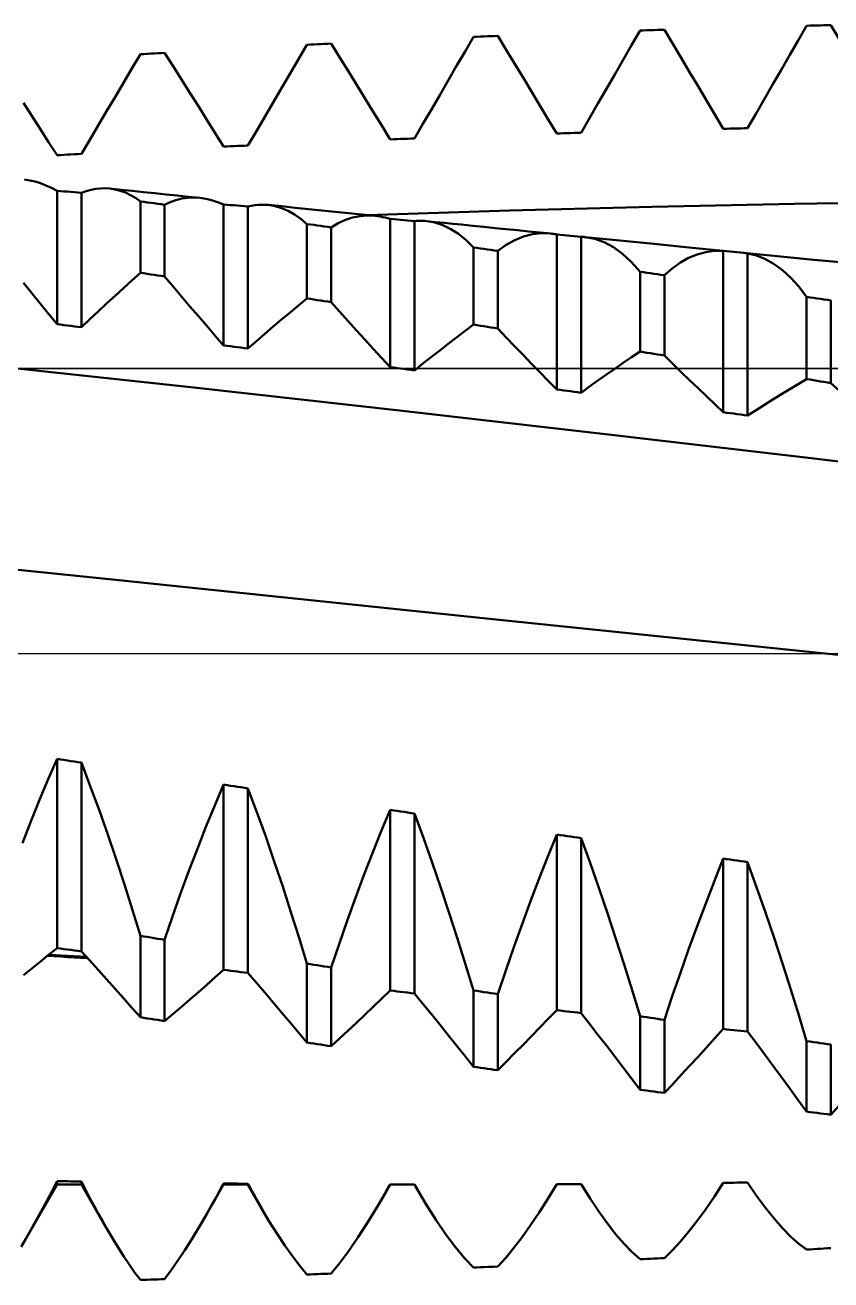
# Model space of a CAD drawing. Header units: millimetres. Extents: x -64 to 56, y -38 to 52.
# Drawn here: x 29.01 to 35.06, y -4.7 to 4.71 of the extents above; entities that cross this region are included whole.
import ezdxf

# ---------------------------------------------------------------- set-up
doc = ezdxf.new("R2010")
doc.units = ezdxf.units.MM
doc.header["$LTSCALE"] = 5.3
doc.linetypes.add('LONGDASH_DASH', pattern=[0.85, 0.4, -0.2, 0.05, -0.2])
for name, color, linetype in [('1', 4, 'CONTINUOUS'), ('4', 2, 'LONGDASH_DASH'), ('CUT', 1, 'CONTINUOUS'), ('NOCUT', 7, 'CONTINUOUS'), ('SK4', 2, 'LONGDASH_DASH')]:
    doc.layers.add(name, color=color, linetype=linetype)

msp = doc.modelspace()

# ---------------------------------------------------------------- linework, layer by layer
at = {"layer": '1', "color": 4, "linetype": 'CONTINUOUS', "lineweight": 50}
for p, q in [((34.8118, 4.5976), (34.875, 4.7075)), ((34.875, 4.7075), (34.9011, 4.7081)), ((34.9011, 4.7081), (34.9271, 4.7088)), ((34.9271, 4.7088), (34.9532, 4.7094)), ((34.9532, 4.7094), (34.9793, 4.71)), ((34.9793, 4.71), (35.0054, 4.7107)), ((35.0054, 4.7107), (35.0314, 4.7113)), ((35.0314, 4.7113), (35.0575, 4.7119)), ((35.1207, 4.6048), (35.0575, 4.7119)), ((32.3118, 4.5142), (32.375, 4.6232)), ((32.375, 4.6232), (32.4011, 4.6243)), ((32.4011, 4.6243), (32.4271, 4.6255)), ((32.4271, 4.6255), (32.4532, 4.6266)), ((32.4532, 4.6266), (32.4793, 4.6277)), ((32.4793, 4.6277), (32.5054, 4.6288)), ((32.5054, 4.6288), (32.5314, 4.6298)), ((32.5314, 4.6298), (32.5575, 4.6309)), ((32.6207, 4.5269), (32.5575, 4.6309)), ((33.5618, 4.5614), (33.625, 4.671)), ((33.625, 4.671), (33.6511, 4.6719)), ((33.6511, 4.6719), (33.6771, 4.6728)), ((33.6771, 4.6728), (33.7032, 4.6736)), ((33.7032, 4.6736), (33.7293, 4.6745)), ((33.7293, 4.6745), (33.7554, 4.6754)), ((33.7554, 4.6754), (33.7814, 4.6762)), ((33.7814, 4.6762), (33.8075, 4.6771)), ((33.8707, 4.5714), (33.8075, 4.6771)), ((31.0618, 4.4558), (31.125, 4.564)), ((31.125, 4.564), (31.1511, 4.5653)), ((31.1511, 4.5653), (31.1771, 4.5667)), ((31.1771, 4.5667), (31.2032, 4.568)), ((31.2032, 4.568), (31.2293, 4.5693)), ((31.2293, 4.5693), (31.2554, 4.5707)), ((31.2554, 4.5707), (31.2814, 4.572)), ((31.2814, 4.572), (31.3075, 4.5733)), ((31.3707, 4.4713), (31.3075, 4.5733)), ((32.6839, 4.4227), (32.6207, 4.5269)), ((33.4986, 4.4519), (33.5618, 4.5614)), ((33.9339, 4.4656), (33.8707, 4.5714)), ((34.7486, 4.4877), (34.8118, 4.5976)), ((29.8118, 4.3858), (29.875, 4.4929)), ((29.875, 4.4929), (29.9011, 4.4945)), ((29.9011, 4.4945), (29.9271, 4.4961)), ((29.9271, 4.4961), (29.9532, 4.4977)), ((29.9532, 4.4977), (29.9793, 4.4993)), ((29.9793, 4.4993), (30.0054, 4.5009)), ((30.0054, 4.5009), (30.0314, 4.5025)), ((30.0314, 4.5025), (30.0575, 4.5041)), ((30.1207, 4.4042), (30.0575, 4.5041)), ((30.9986, 4.3477), (31.0618, 4.4558)), ((31.4339, 4.369), (31.3707, 4.4713)), ((32.2486, 4.4053), (32.3118, 4.5142)), ((32.7471, 4.3184), (32.6839, 4.4227)), ((33.4354, 4.3424), (33.4986, 4.4519)), ((33.9971, 4.3596), (33.9339, 4.4656)), ((34.6854, 4.3779), (34.7486, 4.4877)), ((29.7486, 4.2789), (29.8118, 4.3858)), ((30.1839, 4.3041), (30.1207, 4.4042)), ((30.9354, 4.2397), (30.9986, 4.3477)), ((31.4971, 4.2665), (31.4339, 4.369)), ((32.1854, 4.2964), (32.2486, 4.4053)), ((33.3722, 4.233), (33.4354, 4.3424)), ((34.0603, 4.2535), (33.9971, 4.3596)), ((34.6222, 4.268), (34.6854, 4.3779)), ((29.6854, 4.172), (29.7486, 4.2789)), ((30.2471, 4.2038), (30.1839, 4.3041)), ((30.8722, 4.1318), (30.9354, 4.2397)), ((31.5603, 4.1639), (31.4971, 4.2665)), ((32.1222, 4.1876), (32.1854, 4.2964)), ((32.8103, 4.2139), (32.7471, 4.3184)), ((34.1235, 4.1473), (34.0603, 4.2535)), ((34.559, 4.1582), (34.6222, 4.268)), ((29.6222, 4.0653), (29.6854, 4.172)), ((30.3103, 4.1033), (30.2471, 4.2038)), ((31.6235, 4.061), (31.5603, 4.1639)), ((32.059, 4.0789), (32.1222, 4.1876)), ((32.8735, 4.1092), (32.8103, 4.2139)), ((33.309, 4.1236), (33.3722, 4.233)), ((34.1868, 4.0409), (34.1235, 4.1473)), ((34.4957, 4.0485), (34.559, 4.1582)), ((29.0603, 4.0318), (28.9971, 4.13)), ((29.559, 3.9587), (29.6222, 4.0653)), ((30.3735, 4.0025), (30.3103, 4.1033)), ((30.809, 4.0241), (30.8722, 4.1318)), ((31.6867, 3.958), (31.6235, 4.061)), ((31.9957, 3.9703), (32.059, 4.0789)), ((32.9368, 4.0044), (32.8735, 4.1092)), ((33.2457, 4.0143), (33.309, 4.1236)), ((34.4325, 3.9388), (34.4957, 4.0485)), ((29.1235, 3.9335), (29.0603, 4.0318)), ((29.4957, 3.8523), (29.559, 3.9587)), ((30.4367, 3.9015), (30.3735, 4.0025)), ((30.7457, 3.9164), (30.809, 4.0241)), ((31.75, 3.8547), (31.6867, 3.958)), ((31.9325, 3.8618), (31.9957, 3.9703)), ((33, 3.8994), (32.9368, 4.0044)), ((33.1825, 3.9051), (33.2457, 4.0143)), ((34.25, 3.9345), (34.1868, 4.0409)), ((29.1867, 3.8349), (29.1235, 3.9335)), ((30.5, 3.8004), (30.4367, 3.9015)), ((30.6825, 3.8089), (30.7457, 3.9164)), ((31.8282, 3.8578), (31.8543, 3.8588)), ((31.8543, 3.8588), (31.8804, 3.8598)), ((31.8804, 3.8598), (31.9064, 3.8608)), ((31.9064, 3.8608), (31.9325, 3.8618)), ((33, 3.8994), (33.0261, 3.9002)), ((33.0261, 3.9002), (33.0521, 3.901)), ((33.0521, 3.901), (33.0782, 3.9018)), ((33.0782, 3.9018), (33.1043, 3.9026)), ((33.1043, 3.9026), (33.1304, 3.9035)), ((33.1304, 3.9035), (33.1564, 3.9043)), ((33.1564, 3.9043), (33.1825, 3.9051)), ((34.25, 3.9345), (34.2761, 3.9351)), ((34.2761, 3.9351), (34.3021, 3.9357)), ((34.3021, 3.9357), (34.3282, 3.9363)), ((34.3282, 3.9363), (34.3543, 3.937)), ((34.3543, 3.937), (34.3804, 3.9376)), ((34.3804, 3.9376), (34.4064, 3.9382)), ((34.4064, 3.9382), (34.4325, 3.9388)), ((29.25, 3.736), (29.1867, 3.8349)), ((29.4325, 3.7461), (29.4957, 3.8523)), ((30.5, 3.8004), (30.5261, 3.8016)), ((30.5261, 3.8016), (30.5521, 3.8028)), ((30.5521, 3.8028), (30.5782, 3.8041)), ((30.5782, 3.8041), (30.6043, 3.8053)), ((30.6043, 3.8053), (30.6304, 3.8065)), ((30.6304, 3.8065), (30.6564, 3.8077)), ((30.6564, 3.8077), (30.6825, 3.8089)), ((31.75, 3.8547), (31.7761, 3.8558)), ((31.7761, 3.8558), (31.8021, 3.8568)), ((31.8021, 3.8568), (31.8282, 3.8578)), ((29.25, 3.736), (29.2761, 3.7375)), ((29.2761, 3.7375), (29.3021, 3.7389)), ((29.3021, 3.7389), (29.3282, 3.7403)), ((29.3282, 3.7403), (29.3543, 3.7418)), ((29.3543, 3.7418), (29.3804, 3.7432)), ((29.3804, 3.7432), (29.4064, 3.7446)), ((29.4064, 3.7446), (29.4325, 3.7461)), ((29.0447, 3.5474), (29.005, 3.5532)), ((29.0849, 3.5382), (29.0447, 3.5474)), ((29.1255, 3.5258), (29.0849, 3.5382)), ((29.1666, 3.51), (29.1255, 3.5258)), ((29.2081, 3.4911), (29.1666, 3.51)), ((29.25, 3.469), (29.2081, 3.4911)), ((29.505, 3.4769), (29.5407, 3.4836)), ((29.5407, 3.4836), (29.576, 3.4875)), ((29.576, 3.4875), (29.6109, 3.4883)), ((29.6455, 3.4862), (29.6109, 3.4883)), ((29.6851, 3.48), (29.6455, 3.4862)), ((29.7299, 3.4774), (29.6455, 3.4862)), ((29.2761, 3.4669), (29.25, 3.469)), ((29.25, 2.4692), (29.25, 3.469)), ((29.3021, 3.4649), (29.2761, 3.4669)), ((29.3282, 3.4628), (29.3021, 3.4649)), ((29.3543, 3.4607), (29.3282, 3.4628)), ((29.3804, 3.4587), (29.3543, 3.4607)), ((29.4064, 3.4566), (29.3804, 3.4587)), ((29.4325, 3.4545), (29.4064, 3.4566)), ((29.4325, 3.4545), (29.4689, 3.4672)), ((29.4325, 2.4462), (29.4325, 3.4545)), ((29.4689, 3.4672), (29.505, 3.4769)), ((29.7242, 3.4699), (29.6851, 3.48)), ((29.7628, 3.4558), (29.7242, 3.4699)), ((29.8144, 3.4686), (29.7299, 3.4774)), ((29.8007, 3.4376), (29.7628, 3.4558)), ((29.8382, 3.4156), (29.8007, 3.4376)), ((29.8988, 3.4598), (29.8144, 3.4686)), ((29.875, 3.3895), (29.8382, 3.4156)), ((29.9011, 3.386), (29.875, 3.3895)), ((29.875, 2.8544), (29.875, 3.3895)), ((29.9833, 3.4511), (29.8988, 3.4598)), ((30.0678, 3.4423), (29.9833, 3.4511)), ((30.1522, 3.4336), (30.0678, 3.4423)), ((30.0997, 3.3848), (30.1426, 3.3999)), ((30.1426, 3.3999), (30.1862, 3.4106)), ((30.2367, 3.4248), (30.1522, 3.4336)), ((30.1862, 3.4106), (30.2305, 3.4168)), ((30.2305, 3.4168), (30.2755, 3.4186)), ((30.3211, 3.4161), (30.2367, 3.4248)), ((30.3211, 3.4161), (30.2755, 3.4186)), ((30.3504, 3.4122), (30.3211, 3.4161)), ((30.3799, 3.4066), (30.3504, 3.4122)), ((30.4096, 3.3992), (30.3799, 3.4066)), ((30.4395, 3.3902), (30.4096, 3.3992)), ((30.4696, 3.3794), (30.4395, 3.3902)), ((29.9271, 3.3826), (29.9011, 3.386)), ((29.9532, 3.3791), (29.9271, 3.3826)), ((29.9793, 3.3756), (29.9532, 3.3791)), ((30.0054, 3.3721), (29.9793, 3.3756)), ((30.0314, 3.3687), (30.0054, 3.3721)), ((30.0575, 3.3652), (30.0314, 3.3687)), ((30.0575, 3.3652), (30.0997, 3.3848)), ((30.0575, 2.8266), (30.0575, 3.3652)), ((30.5, 3.367), (30.4696, 3.3794)), ((30.5261, 3.3648), (30.5, 3.367)), ((30.5, 2.3101), (30.5, 3.367)), ((30.5521, 3.3626), (30.5261, 3.3648)), ((30.5782, 3.3604), (30.5521, 3.3626)), ((30.6043, 3.3582), (30.5782, 3.3604)), ((30.6304, 3.356), (30.6043, 3.3582)), ((30.6564, 3.3538), (30.6304, 3.356)), ((30.6825, 3.3515), (30.6564, 3.3538)), ((30.6825, 3.3515), (30.7084, 3.3572)), ((30.6825, 2.2865), (30.6825, 3.3515)), ((30.7084, 3.3572), (30.7341, 3.3613)), ((30.7341, 3.3613), (30.7597, 3.364)), ((30.7597, 3.364), (30.7851, 3.3652)), ((30.8103, 3.3649), (30.7851, 3.3652)), ((30.8353, 3.3631), (30.8103, 3.3649)), ((30.8858, 3.3547), (30.8353, 3.3631)), ((30.9357, 3.3528), (30.8353, 3.3631)), ((30.9354, 3.3402), (30.8858, 3.3547)), ((30.9841, 3.3194), (30.9354, 3.3402)), ((31.036, 3.3425), (30.9357, 3.3528)), ((31.0319, 3.2925), (30.9841, 3.3194)), ((31.1364, 3.3322), (31.036, 3.3425)), ((31.2367, 3.3219), (31.1364, 3.3322)), ((31.3371, 3.3117), (31.2367, 3.3219)), ((31.4375, 3.3014), (31.3371, 3.3117)), ((31.5378, 3.2912), (31.4375, 3.3014)), ((31.5764, 3.2873), (32.6465, 3.3212)), ((32.6465, 3.3212), (33.7165, 3.3491)), ((33.7165, 3.3491), (34.7866, 3.3709)), ((34.7866, 3.3709), (35.8567, 3.3869)), ((31.0789, 3.2594), (31.0319, 3.2925)), ((31.125, 3.2201), (31.0789, 3.2594)), ((31.1511, 3.2165), (31.125, 3.2201)), ((31.125, 2.6623), (31.125, 3.2201)), ((31.1771, 3.2129), (31.1511, 3.2165)), ((31.2032, 3.2093), (31.1771, 3.2129)), ((31.2293, 3.2057), (31.2032, 3.2093)), ((31.2554, 3.2021), (31.2293, 3.2057)), ((31.2814, 3.1985), (31.2554, 3.2021)), ((31.3075, 3.1949), (31.3599, 3.2263)), ((31.3599, 3.2263), (31.4135, 3.2508)), ((31.4135, 3.2508), (31.4682, 3.2685)), ((31.4682, 3.2685), (31.5239, 3.2794)), ((31.5239, 3.2794), (31.5806, 3.2835)), ((31.6382, 3.281), (31.5378, 3.2912)), ((31.6382, 3.281), (31.5806, 3.2835)), ((31.6566, 3.2788), (31.6382, 3.281)), ((31.6751, 3.2759), (31.6566, 3.2788)), ((31.6937, 3.2724), (31.6751, 3.2759)), ((31.7124, 3.2682), (31.6937, 3.2724)), ((31.7312, 3.2634), (31.7124, 3.2682)), ((31.75, 3.2579), (31.7312, 3.2634)), ((31.7761, 3.2555), (31.75, 3.2579)), ((31.75, 2.1469), (31.75, 3.2579)), ((31.8021, 3.2532), (31.7761, 3.2555)), ((31.8282, 3.2508), (31.8021, 3.2532)), ((31.8543, 3.2485), (31.8282, 3.2508)), ((31.8804, 3.2461), (31.8543, 3.2485)), ((31.9064, 3.2437), (31.8804, 3.2461)), ((31.9325, 3.2414), (31.9064, 3.2437)), ((31.9325, 3.2414), (31.948, 3.2428)), ((31.9325, 2.1228), (31.9325, 3.2414)), ((31.948, 3.2428), (31.9634, 3.2436)), ((31.9634, 3.2436), (31.9788, 3.2439)), ((31.9941, 3.2437), (31.9788, 3.2439)), ((32.0093, 3.243), (31.9941, 3.2437)), ((32.0245, 3.2417), (32.0093, 3.243)), ((32.086, 3.231), (32.0245, 3.2417)), ((32.0898, 3.2351), (32.0245, 3.2417)), ((32.1463, 3.2113), (32.086, 3.231)), ((32.1551, 3.2285), (32.0898, 3.2351)), ((32.2054, 3.1827), (32.1463, 3.2113)), ((32.2204, 3.2219), (32.1551, 3.2285)), ((32.2857, 3.2153), (32.2204, 3.2219)), ((32.3695, 3.2069), (32.2857, 3.2153)), ((32.4533, 3.1984), (32.3695, 3.2069)), ((31.3075, 3.1949), (31.2814, 3.1985)), ((31.3075, 2.6338), (31.3075, 3.1949)), ((32.2632, 3.1454), (32.2054, 3.1827)), ((32.3197, 3.0992), (32.2632, 3.1454)), ((32.5371, 3.19), (32.4533, 3.1984)), ((32.6209, 3.1815), (32.5371, 3.19)), ((32.7047, 3.1731), (32.6209, 3.1815)), ((32.6845, 3.1001), (32.7504, 3.1264)), ((32.7885, 3.1647), (32.7047, 3.1731)), ((32.7504, 3.1264), (32.8177, 3.1431)), ((32.8723, 3.1563), (32.7885, 3.1647)), ((32.8177, 3.1431), (32.8863, 3.1503)), ((32.9561, 3.1479), (32.8723, 3.1563)), ((32.9561, 3.1479), (32.8863, 3.1503)), ((32.9634, 3.1471), (32.9561, 3.1479)), ((32.9707, 3.1463), (32.9634, 3.1471)), ((32.978, 3.1453), (32.9707, 3.1463)), ((32.9853, 3.1442), (32.978, 3.1453)), ((32.9927, 3.143), (32.9853, 3.1442)), ((33, 3.1418), (32.9927, 3.143)), ((33.0261, 3.1393), (33, 3.1417)), ((33, 1.9799), (33, 3.1417)), ((33.0521, 3.1368), (33.0261, 3.1393)), ((33.0782, 3.1343), (33.0521, 3.1368)), ((33.1043, 3.1317), (33.0782, 3.1343)), ((33.1304, 3.1292), (33.1043, 3.1317)), ((33.1564, 3.1267), (33.1304, 3.1292)), ((33.1825, 3.1242), (33.1564, 3.1267)), ((33.1876, 3.124), (33.1825, 3.1242)), ((33.1825, 1.9551), (33.1825, 3.1242)), ((33.1927, 3.1238), (33.1876, 3.124)), ((33.1978, 3.1235), (33.1927, 3.1238)), ((33.2029, 3.1231), (33.1978, 3.1235)), ((33.2079, 3.1227), (33.2029, 3.1231)), ((33.213, 3.1222), (33.2079, 3.1227)), ((33.2858, 3.1088), (33.213, 3.1222)), ((33.4723, 3.0964), (33.213, 3.1222)), ((33.357, 3.0833), (33.2858, 3.1088)), ((32.375, 3.0444), (32.3197, 3.0992)), ((32.4011, 3.0407), (32.375, 3.0444)), ((32.375, 2.4654), (32.375, 3.0444)), ((32.4271, 3.0369), (32.4011, 3.0407)), ((32.4532, 3.0332), (32.4271, 3.0369)), ((32.4793, 3.0294), (32.4532, 3.0332)), ((32.5054, 3.0257), (32.4793, 3.0294)), ((32.5314, 3.022), (32.5054, 3.0257)), ((32.5575, 3.0182), (32.5314, 3.022)), ((32.5575, 3.0182), (32.6202, 3.064)), ((32.5575, 2.4362), (32.5575, 3.0182)), ((32.6202, 3.064), (32.6845, 3.1001)), ((33.4265, 3.0458), (33.357, 3.0833)), ((33.4944, 2.9964), (33.4265, 3.0458)), ((33.7315, 3.0706), (33.4723, 3.0964)), ((33.9908, 3.0449), (33.7315, 3.0706)), ((34.25, 3.0193), (33.9908, 3.0449)), ((34.1176, 3.0091), (34.1832, 3.0182)), ((34.1832, 3.0182), (34.25, 3.0188)), ((34.4768, 2.997), (34.25, 3.0193)), ((34.2761, 3.0161), (34.25, 3.0188)), ((34.25, 1.8089), (34.25, 3.0188)), ((34.3021, 3.0135), (34.2761, 3.0161)), ((34.3282, 3.0108), (34.3021, 3.0135)), ((33.5606, 2.9353), (33.4944, 2.9964)), ((33.625, 2.8624), (33.5606, 2.9353)), ((33.8668, 2.8873), (33.9275, 2.9307)), ((33.9275, 2.9307), (33.9896, 2.9654)), ((33.9896, 2.9654), (34.053, 2.9916)), ((34.053, 2.9916), (34.1176, 3.0091)), ((34.3543, 3.0082), (34.3282, 3.0108)), ((34.3804, 3.0055), (34.3543, 3.0082)), ((34.4064, 3.0029), (34.3804, 3.0055)), ((34.4325, 3.0002), (34.4064, 3.0029)), ((34.4998, 2.9837), (34.4325, 3.0002)), ((34.4325, 1.7836), (34.4325, 3.0002)), ((34.7036, 2.9747), (34.4768, 2.997)), ((34.5658, 2.9569), (34.4998, 2.9837)), ((34.6305, 2.9201), (34.5658, 2.9569)), ((34.6938, 2.8733), (34.6305, 2.9201)), ((34.9304, 2.9525), (34.7036, 2.9747)), ((35.1572, 2.9304), (34.9304, 2.9525)), ((29.8118, 2.7975), (29.875, 2.8544)), ((29.9011, 2.8504), (29.875, 2.8544)), ((29.9271, 2.8465), (29.9011, 2.8504)), ((29.9532, 2.8425), (29.9271, 2.8465)), ((29.9793, 2.8385), (29.9532, 2.8425)), ((30.0054, 2.8346), (29.9793, 2.8385)), ((30.0314, 2.8306), (30.0054, 2.8346)), ((30.0575, 2.8266), (30.0314, 2.8306)), ((30.1207, 2.7516), (30.0575, 2.8266)), ((33.6511, 2.8586), (33.625, 2.8624)), ((33.625, 2.2638), (33.625, 2.8624)), ((33.6771, 2.8547), (33.6511, 2.8586)), ((33.7032, 2.8508), (33.6771, 2.8547)), ((33.7293, 2.847), (33.7032, 2.8508)), ((33.7554, 2.8431), (33.7293, 2.847)), ((33.7814, 2.8392), (33.7554, 2.8431)), ((33.8075, 2.8354), (33.7814, 2.8392)), ((33.8075, 2.8354), (33.8668, 2.8873)), ((33.8075, 2.234), (33.8075, 2.8354)), ((34.7556, 2.8167), (34.6938, 2.8733)), ((29.0603, 2.7004), (28.9971, 2.7783)), ((29.6854, 2.6822), (29.7486, 2.7401)), ((29.7486, 2.7401), (29.8118, 2.7975)), ((30.1839, 2.677), (30.1207, 2.7516)), ((34.816, 2.7504), (34.7556, 2.8167)), ((34.875, 2.6743), (34.816, 2.7504)), ((29.1235, 2.623), (29.0603, 2.7004)), ((29.6222, 2.6239), (29.6854, 2.6822)), ((30.2471, 2.6028), (30.1839, 2.677)), ((31.0618, 2.61), (31.125, 2.6623)), ((31.1511, 2.6582), (31.125, 2.6623)), ((31.1771, 2.6542), (31.1511, 2.6582)), ((31.2032, 2.6501), (31.1771, 2.6542)), ((31.2293, 2.646), (31.2032, 2.6501)), ((31.2554, 2.642), (31.2293, 2.646)), ((31.2814, 2.6379), (31.2554, 2.642)), ((31.3075, 2.6338), (31.2814, 2.6379)), ((34.9011, 2.6703), (34.875, 2.6743)), ((34.875, 2.0576), (34.875, 2.6743)), ((34.9271, 2.6664), (34.9011, 2.6703)), ((34.9532, 2.6624), (34.9271, 2.6664)), ((34.9793, 2.6584), (34.9532, 2.6624)), ((35.0054, 2.6544), (34.9793, 2.6584)), ((35.0314, 2.6504), (35.0054, 2.6544)), ((35.0575, 2.6464), (35.0314, 2.6504)), ((35.0575, 2.0271), (35.0575, 2.6464)), ((29.1867, 2.5459), (29.1235, 2.623)), ((29.25, 2.4692), (29.1867, 2.5459)), ((29.4957, 2.5059), (29.559, 2.5652)), ((29.559, 2.5652), (29.6222, 2.6239)), ((30.3103, 2.529), (30.2471, 2.6028)), ((30.9354, 2.5041), (30.9986, 2.5573)), ((30.9986, 2.5573), (31.0618, 2.61)), ((31.3707, 2.563), (31.3075, 2.6338)), ((31.4339, 2.4926), (31.3707, 2.563)), ((29.2761, 2.4659), (29.25, 2.4692)), ((29.3021, 2.4626), (29.2761, 2.4659)), ((29.3282, 2.4594), (29.3021, 2.4626)), ((29.3543, 2.4561), (29.3282, 2.4594)), ((29.3804, 2.4528), (29.3543, 2.4561)), ((29.4064, 2.4495), (29.3804, 2.4528)), ((29.4325, 2.4462), (29.4064, 2.4495)), ((29.4325, 2.4462), (29.4957, 2.5059)), ((30.3735, 2.4556), (30.3103, 2.529)), ((30.4367, 2.3826), (30.3735, 2.4556)), ((30.809, 2.3963), (30.8722, 2.4504)), ((30.8722, 2.4504), (30.9354, 2.5041)), ((31.4971, 2.4226), (31.4339, 2.4926)), ((32.3118, 2.4179), (32.375, 2.4654)), ((32.4011, 2.4612), (32.375, 2.4654)), ((32.4271, 2.457), (32.4011, 2.4612)), ((32.4532, 2.4529), (32.4271, 2.457)), ((32.4793, 2.4487), (32.4532, 2.4529)), ((32.5054, 2.4446), (32.4793, 2.4487)), ((30.5, 2.3101), (30.4367, 2.3826)), ((30.7457, 2.3416), (30.809, 2.3963)), ((31.5603, 2.353), (31.4971, 2.4226)), ((31.6235, 2.2839), (31.5603, 2.353)), ((32.1854, 2.3214), (32.2486, 2.3699)), ((32.2486, 2.3699), (32.3118, 2.4179)), ((32.5314, 2.4404), (32.5054, 2.4446)), ((32.5575, 2.4362), (32.5314, 2.4404)), ((32.6207, 2.3697), (32.5575, 2.4362)), ((32.6839, 2.3036), (32.6207, 2.3697)), ((30.5261, 2.3068), (30.5, 2.3101)), ((30.5521, 2.3034), (30.5261, 2.3068)), ((30.5782, 2.3), (30.5521, 2.3034)), ((30.6043, 2.2967), (30.5782, 2.3)), ((30.6304, 2.2933), (30.6043, 2.2967)), ((30.6564, 2.2899), (30.6304, 2.2933)), ((30.6825, 2.2865), (30.6564, 2.2899)), ((30.6825, 2.2865), (30.7457, 2.3416)), ((31.6867, 2.2152), (31.6235, 2.2839)), ((32.059, 2.2231), (32.1222, 2.2725)), ((32.1222, 2.2725), (32.1854, 2.3214)), ((32.7471, 2.238), (32.6839, 2.3036)), ((33.5618, 2.2212), (33.625, 2.2638)), ((33.6511, 2.2595), (33.625, 2.2638)), ((33.6771, 2.2553), (33.6511, 2.2595)), ((31.75, 2.1469), (31.6867, 2.2152)), ((31.9325, 2.1228), (31.9957, 2.1732)), ((31.9957, 2.1732), (32.059, 2.2231)), ((32.8103, 2.1728), (32.7471, 2.238)), ((32.8735, 2.108), (32.8103, 2.1728)), ((33.4354, 2.1345), (33.4986, 2.1781)), ((33.4986, 2.1781), (33.5618, 2.2212)), ((33.7032, 2.251), (33.6771, 2.2553)), ((33.7293, 2.2468), (33.7032, 2.251)), ((33.7554, 2.2425), (33.7293, 2.2468)), ((33.7814, 2.2382), (33.7554, 2.2425)), ((33.8075, 2.234), (33.7814, 2.2382)), ((33.8707, 2.1719), (33.8075, 2.234)), ((33.9339, 2.1102), (33.8707, 2.1719)), ((30.2772, 1.9942), (28.7332, 2.1608)), ((31.7761, 2.1435), (31.75, 2.1469)), ((31.8021, 2.1401), (31.7761, 2.1435)), ((31.8282, 2.1366), (31.8021, 2.1401)), ((31.8543, 2.1332), (31.8282, 2.1366)), ((31.8804, 2.1297), (31.8543, 2.1332)), ((31.9064, 2.1262), (31.8804, 2.1297)), ((31.9325, 2.1228), (31.9064, 2.1262)), ((32.9368, 2.0437), (32.8735, 2.108)), ((33.309, 2.0458), (33.3722, 2.0904)), ((33.3722, 2.0904), (33.4354, 2.1345)), ((33.9971, 2.0491), (33.9339, 2.1102)), ((31.8211, 1.8223), (30.2772, 1.9942)), ((33, 1.9799), (32.9368, 2.0437)), ((33.0261, 1.9763), (33, 1.9799)), ((33.0521, 1.9728), (33.0261, 1.9763)), ((33.1825, 1.9551), (33.2457, 2.0007)), ((33.2457, 2.0007), (33.309, 2.0458)), ((34.0603, 1.9883), (33.9971, 2.0491)), ((34.1235, 1.9281), (34.0603, 1.9883)), ((34.6854, 1.9432), (34.7486, 1.9818)), ((34.7486, 1.9818), (34.8118, 2.02)), ((34.8118, 2.02), (34.875, 2.0576)), ((34.9011, 2.0533), (34.875, 2.0576)), ((34.9271, 2.0489), (34.9011, 2.0533)), ((34.9532, 2.0446), (34.9271, 2.0489)), ((34.9793, 2.0402), (34.9532, 2.0446)), ((35.0054, 2.0358), (34.9793, 2.0402)), ((35.0314, 2.0315), (35.0054, 2.0358)), ((35.0575, 2.0271), (35.0314, 2.0315)), ((35.1207, 1.9696), (35.0575, 2.0271)), ((33.0782, 1.9693), (33.0521, 1.9728)), ((33.1043, 1.9657), (33.0782, 1.9693)), ((33.1304, 1.9622), (33.1043, 1.9657)), ((33.1564, 1.9587), (33.1304, 1.9622)), ((33.1825, 1.9551), (33.1564, 1.9587)), ((34.1868, 1.8683), (34.1235, 1.9281)), ((34.559, 1.8644), (34.6222, 1.9041)), ((34.6222, 1.9041), (34.6854, 1.9432)), ((33.365, 1.6453), (31.8211, 1.8223)), ((34.25, 1.8089), (34.1868, 1.8683)), ((34.2761, 1.8053), (34.25, 1.8089)), ((34.3021, 1.8017), (34.2761, 1.8053)), ((34.3282, 1.7981), (34.3021, 1.8017)), ((34.3543, 1.7945), (34.3282, 1.7981)), ((34.3804, 1.7909), (34.3543, 1.7945)), ((34.4064, 1.7873), (34.3804, 1.7909)), ((34.4325, 1.7836), (34.4957, 1.8243)), ((34.4957, 1.8243), (34.559, 1.8644)), ((34.4325, 1.7836), (34.4064, 1.7873)), ((34.909, 1.4633), (33.365, 1.6453)), ((36.4529, 1.2761), (34.909, 1.4633)), ((29.7136, 0.5486), (26.9782, 0.8326)), ((32.4489, 0.2653), (29.7136, 0.5486)), ((35.1842, -0.0171), (32.4489, 0.2653)), ((29.1833, -0.9426), (29.25, -0.7905)), ((29.2761, -0.7946), (29.25, -0.7905)), ((29.25, -2.21), (29.25, -0.7905)), ((29.3021, -0.7987), (29.2761, -0.7946)), ((29.3282, -0.8028), (29.3021, -0.7987)), ((29.3543, -0.8068), (29.3282, -0.8028)), ((29.3804, -0.8109), (29.3543, -0.8068)), ((29.4064, -0.815), (29.3804, -0.8109)), ((29.4325, -0.8191), (29.4064, -0.815)), ((29.4997, -0.9944), (29.4325, -0.8191)), ((29.4325, -2.2342), (29.4325, -0.8191)), ((29.1176, -1.0989), (29.1833, -0.9426)), ((29.5658, -1.1741), (29.4997, -0.9944)), ((30.4333, -1.1405), (30.5, -0.9842)), ((30.5261, -0.9882), (30.5, -0.9842)), ((30.5, -2.3726), (30.5, -0.9842)), ((30.5521, -0.9922), (30.5261, -0.9882)), ((30.5782, -0.9962), (30.5521, -0.9922)), ((30.6043, -1.0001), (30.5782, -0.9962)), ((30.6304, -1.0041), (30.6043, -1.0001)), ((30.6564, -1.0081), (30.6304, -1.0041)), ((30.6825, -1.0121), (30.6564, -1.0081)), ((30.7497, -1.1911), (30.6825, -1.0121)), ((30.6825, -2.3958), (30.6825, -1.0121)), ((29.053, -1.2593), (29.1176, -1.0989)), ((29.6305, -1.3574), (29.5658, -1.1741)), ((30.3676, -1.3006), (30.4333, -1.1405)), ((30.8158, -1.374), (30.7497, -1.1911)), ((31.6832, -1.3335), (31.75, -1.1735)), ((31.7761, -1.1774), (31.75, -1.1735)), ((31.75, -2.5278), (31.75, -1.1735)), ((31.8021, -1.1813), (31.7761, -1.1774)), ((31.8282, -1.1851), (31.8021, -1.1813)), ((31.8543, -1.189), (31.8282, -1.1851)), ((31.8804, -1.1929), (31.8543, -1.189)), ((31.9064, -1.1968), (31.8804, -1.1929)), ((31.9325, -1.2007), (31.9064, -1.1968)), ((31.9997, -1.3829), (31.9325, -1.2007)), ((31.9325, -2.5499), (31.9325, -1.2007)), ((28.9896, -1.4234), (29.053, -1.2593)), ((30.303, -1.4644), (30.3676, -1.3006)), ((29.6937, -1.5437), (29.6305, -1.3574)), ((30.8805, -1.5599), (30.8158, -1.374)), ((31.6176, -1.497), (31.6832, -1.3335)), ((32.0658, -1.5685), (31.9997, -1.3829)), ((32.9332, -1.5218), (33, -1.3584)), ((33.0261, -1.3622), (33, -1.3584)), ((33, -2.6757), (33, -1.3584)), ((33.0521, -1.366), (33.0261, -1.3622)), ((33.0782, -1.3698), (33.0521, -1.366)), ((33.1043, -1.3736), (33.0782, -1.3698)), ((33.1304, -1.3774), (33.1043, -1.3736)), ((33.1564, -1.3813), (33.1304, -1.3774)), ((33.1825, -1.3851), (33.1564, -1.3813)), ((33.2497, -1.57), (33.1825, -1.3851)), ((33.1825, -2.6967), (33.1825, -1.3851)), ((30.2396, -1.6316), (30.303, -1.4644)), ((31.553, -1.6638), (31.6176, -1.497)), ((29.7556, -1.7328), (29.6937, -1.5437)), ((30.9437, -1.7485), (30.8805, -1.5599)), ((32.1305, -1.7568), (32.0658, -1.5685)), ((32.8676, -1.6883), (32.9332, -1.5218)), ((33.3158, -1.758), (33.2497, -1.57)), ((34.1832, -1.7054), (34.25, -1.5391)), ((34.2761, -1.5429), (34.25, -1.5391)), ((34.25, -2.8165), (34.25, -1.5391)), ((34.3021, -1.5466), (34.2761, -1.5429)), ((34.3282, -1.5503), (34.3021, -1.5466)), ((34.3543, -1.554), (34.3282, -1.5503)), ((34.3804, -1.5578), (34.3543, -1.554)), ((34.4064, -1.5615), (34.3804, -1.5578)), ((34.4325, -1.5652), (34.4064, -1.5615)), ((34.4998, -1.7525), (34.4325, -1.5652)), ((34.4325, -2.8364), (34.4325, -1.5652)), ((30.1775, -1.8016), (30.2396, -1.6316)), ((31.4896, -1.8336), (31.553, -1.6638)), ((32.803, -1.8576), (32.8676, -1.6883)), ((29.816, -1.9242), (29.7556, -1.7328)), ((31.0056, -1.9393), (30.9437, -1.7485)), ((32.1937, -1.9471), (32.1305, -1.7568)), ((33.3805, -1.948), (33.3158, -1.758)), ((34.1176, -1.8744), (34.1832, -1.7054)), ((34.5658, -1.9424), (34.4998, -1.7525)), ((30.1168, -1.9739), (30.1775, -1.8016)), ((31.4275, -2.0058), (31.4896, -1.8336)), ((32.7396, -2.0296), (32.803, -1.8576)), ((34.053, -2.0459), (34.1176, -1.8744)), ((29.875, -2.1174), (29.816, -1.9242)), ((30.0575, -2.1484), (30.1168, -1.9739)), ((31.066, -2.1319), (31.0056, -1.9393)), ((32.2556, -2.1392), (32.1937, -1.9471)), ((33.4438, -2.1397), (33.3805, -1.948)), ((34.6305, -2.1338), (34.5658, -1.9424)), ((31.3668, -2.1799), (31.4275, -2.0058)), ((32.6775, -2.2035), (32.7396, -2.0296)), ((33.9896, -2.2196), (34.053, -2.0459)), ((29.9011, -2.1219), (29.875, -2.1174)), ((29.875, -2.7288), (29.875, -2.1174)), ((29.9271, -2.1263), (29.9011, -2.1219)), ((29.9532, -2.1307), (29.9271, -2.1263)), ((29.9793, -2.1351), (29.9532, -2.1307)), ((30.0054, -2.1395), (29.9793, -2.1351)), ((30.0314, -2.1439), (30.0054, -2.1395)), ((30.0575, -2.1484), (30.0314, -2.1439)), ((30.0575, -2.7571), (30.0575, -2.1484)), ((31.125, -2.3259), (31.066, -2.1319)), ((32.316, -2.3326), (32.2556, -2.1392)), ((33.5056, -2.3326), (33.4438, -2.1397)), ((34.6938, -2.3264), (34.6305, -2.1338)), ((29.1867, -2.2614), (29.25, -2.21)), ((29.2761, -2.2134), (29.25, -2.21)), ((29.3021, -2.2169), (29.2761, -2.2134)), ((29.3282, -2.2204), (29.3021, -2.2169)), ((29.3543, -2.2238), (29.3282, -2.2204)), ((29.3804, -2.2273), (29.3543, -2.2238)), ((29.4064, -2.2307), (29.3804, -2.2273)), ((29.4325, -2.2342), (29.4064, -2.2307)), ((29.4957, -2.3036), (29.4325, -2.2342)), ((31.3075, -2.3557), (31.3668, -2.1799)), ((32.6168, -2.379), (32.6775, -2.2035)), ((33.9275, -2.3948), (33.9896, -2.2196)), ((29.0603, -2.3629), (29.1235, -2.3124)), ((29.1235, -2.3124), (29.1867, -2.2614)), ((29.2281, -2.2714), (29.1779, -2.2686)), ((29.2347, -2.2634), (29.1875, -2.2608)), ((29.2783, -2.2741), (29.2281, -2.2714)), ((29.282, -2.266), (29.2347, -2.2634)), ((29.3284, -2.2769), (29.2783, -2.2741)), ((29.3292, -2.2686), (29.282, -2.266)), ((29.3786, -2.2796), (29.3284, -2.2769)), ((29.3764, -2.2711), (29.3292, -2.2686)), ((29.4236, -2.2737), (29.3764, -2.2711)), ((29.4288, -2.2824), (29.3786, -2.2796)), ((29.4708, -2.2762), (29.4236, -2.2737)), ((29.4789, -2.2851), (29.4288, -2.2824)), ((29.559, -2.3734), (29.4957, -2.3036)), ((31.1511, -2.3302), (31.125, -2.3259)), ((31.125, -2.9186), (31.125, -2.3259)), ((31.1771, -2.3344), (31.1511, -2.3302)), ((31.2032, -2.3387), (31.1771, -2.3344)), ((31.2293, -2.343), (31.2032, -2.3387)), ((31.2554, -2.3472), (31.2293, -2.343)), ((31.2814, -2.3515), (31.2554, -2.3472)), ((31.3075, -2.3557), (31.2814, -2.3515)), ((32.375, -2.5269), (32.316, -2.3326)), ((33.566, -2.5264), (33.5056, -2.3326)), ((34.7556, -2.5198), (34.6938, -2.3264)), ((28.9971, -2.4128), (29.0603, -2.3629)), ((29.6222, -2.4436), (29.559, -2.3734)), ((29.6854, -2.5143), (29.6222, -2.4436)), ((30.3735, -2.4849), (30.4367, -2.429)), ((30.4367, -2.429), (30.5, -2.3726)), ((30.5261, -2.3759), (30.5, -2.3726)), ((30.5521, -2.3793), (30.5261, -2.3759)), ((30.5782, -2.3826), (30.5521, -2.3793)), ((30.6043, -2.3859), (30.5782, -2.3826)), ((30.6304, -2.3892), (30.6043, -2.3859)), ((30.6564, -2.3925), (30.6304, -2.3892)), ((30.6825, -2.3958), (30.6564, -2.3925)), ((30.7457, -2.4692), (30.6825, -2.3958)), ((31.3075, -2.9455), (31.3075, -2.3557)), ((32.5575, -2.5556), (32.6168, -2.379)), ((33.8668, -2.5711), (33.9275, -2.3948)), ((29.7486, -2.5854), (29.6854, -2.5143)), ((30.2471, -2.5952), (30.3103, -2.5403)), ((30.3103, -2.5403), (30.3735, -2.4849)), ((30.809, -2.5431), (30.7457, -2.4692)), ((31.6867, -2.5889), (31.75, -2.5278)), ((31.7761, -2.531), (31.75, -2.5278)), ((31.8021, -2.5342), (31.7761, -2.531)), ((31.8282, -2.5373), (31.8021, -2.5342)), ((31.8543, -2.5405), (31.8282, -2.5373)), ((31.8804, -2.5436), (31.8543, -2.5405)), ((32.4011, -2.531), (32.375, -2.5269)), ((32.375, -3.0996), (32.375, -2.5269)), ((32.4271, -2.5351), (32.4011, -2.531)), ((32.4532, -2.5392), (32.4271, -2.5351)), ((32.4793, -2.5433), (32.4532, -2.5392)), ((33.625, -2.7206), (33.566, -2.5264)), ((34.816, -2.7134), (34.7556, -2.5198)), ((29.8118, -2.6569), (29.7486, -2.5854)), ((30.1839, -2.6497), (30.2471, -2.5952)), ((30.8722, -2.6174), (30.809, -2.5431)), ((30.9354, -2.6921), (30.8722, -2.6174)), ((31.6235, -2.6495), (31.6867, -2.5889)), ((31.9064, -2.5467), (31.8804, -2.5436)), ((31.9325, -2.5499), (31.9064, -2.5467)), ((31.9957, -2.6273), (31.9325, -2.5499)), ((32.059, -2.705), (31.9957, -2.6273)), ((32.5054, -2.5474), (32.4793, -2.5433)), ((32.5314, -2.5515), (32.5054, -2.5474)), ((32.5575, -2.5556), (32.5314, -2.5515)), ((32.5575, -3.1253), (32.5575, -2.5556)), ((33.8075, -2.7482), (33.8668, -2.5711)), ((29.875, -2.7288), (29.8118, -2.6569)), ((29.9011, -2.7329), (29.875, -2.7288)), ((30.0575, -2.7571), (30.1207, -2.7036)), ((30.1207, -2.7036), (30.1839, -2.6497)), ((30.9986, -2.7672), (30.9354, -2.6921)), ((31.4971, -2.7693), (31.5603, -2.7096)), ((31.5603, -2.7096), (31.6235, -2.6495)), ((32.1222, -2.7832), (32.059, -2.705)), ((32.9368, -2.7413), (33, -2.6757)), ((33.0261, -2.6787), (33, -2.6757)), ((33.0521, -2.6818), (33.0261, -2.6787)), ((33.0782, -2.6848), (33.0521, -2.6818)), ((33.1043, -2.6878), (33.0782, -2.6848)), ((33.1304, -2.6908), (33.1043, -2.6878)), ((33.1564, -2.6937), (33.1304, -2.6908)), ((33.1825, -2.6967), (33.1564, -2.6937)), ((33.2457, -2.7778), (33.1825, -2.6967)), ((33.6511, -2.7245), (33.625, -2.7206)), ((33.625, -3.2719), (33.625, -2.7206)), ((33.6771, -2.7285), (33.6511, -2.7245)), ((33.7032, -2.7325), (33.6771, -2.7285)), ((34.875, -2.9071), (34.816, -2.7134)), ((29.9271, -2.7369), (29.9011, -2.7329)), ((29.9532, -2.741), (29.9271, -2.7369)), ((29.9793, -2.745), (29.9532, -2.741)), ((30.0054, -2.749), (29.9793, -2.745)), ((30.0314, -2.7531), (30.0054, -2.749)), ((30.0575, -2.7571), (30.0314, -2.7531)), ((31.0618, -2.8427), (30.9986, -2.7672)), ((31.4339, -2.8285), (31.4971, -2.7693)), ((32.1854, -2.8617), (32.1222, -2.7832)), ((32.8103, -2.871), (32.8735, -2.8064)), ((32.8735, -2.8064), (32.9368, -2.7413)), ((33.309, -2.8593), (33.2457, -2.7778)), ((33.7293, -2.7364), (33.7032, -2.7325)), ((33.7554, -2.7404), (33.7293, -2.7364)), ((33.7814, -2.7443), (33.7554, -2.7404)), ((33.8075, -2.7482), (33.7814, -2.7443)), ((33.8075, -3.2964), (33.8075, -2.7482)), ((34.1868, -2.8863), (34.25, -2.8165)), ((34.2761, -2.8193), (34.25, -2.8165)), ((34.3021, -2.8222), (34.2761, -2.8193)), ((34.3282, -2.8251), (34.3021, -2.8222)), ((31.125, -2.9186), (31.0618, -2.8427)), ((31.3075, -2.9455), (31.3707, -2.8873)), ((31.3707, -2.8873), (31.4339, -2.8285)), ((32.2486, -2.9406), (32.1854, -2.8617)), ((32.7471, -2.9353), (32.8103, -2.871)), ((33.3722, -2.9411), (33.309, -2.8593)), ((34.1235, -2.9557), (34.1868, -2.8863)), ((34.3543, -2.8279), (34.3282, -2.8251)), ((34.3804, -2.8307), (34.3543, -2.8279)), ((34.4064, -2.8336), (34.3804, -2.8307)), ((34.4325, -2.8364), (34.4064, -2.8336)), ((34.4957, -2.921), (34.4325, -2.8364)), ((34.9011, -2.9109), (34.875, -2.9071)), ((34.875, -3.4358), (34.875, -2.9071)), ((34.9271, -2.9147), (34.9011, -2.9109)), ((34.9532, -2.9185), (34.9271, -2.9147)), ((31.1511, -2.9224), (31.125, -2.9186)), ((31.1771, -2.9263), (31.1511, -2.9224)), ((31.2032, -2.9302), (31.1771, -2.9263)), ((31.2293, -2.934), (31.2032, -2.9302)), ((31.2554, -2.9379), (31.2293, -2.934)), ((31.2814, -2.9417), (31.2554, -2.9379)), ((31.3075, -2.9455), (31.2814, -2.9417)), ((32.3118, -3.0199), (32.2486, -2.9406)), ((32.6207, -3.0624), (32.6839, -2.999)), ((32.6839, -2.999), (32.7471, -2.9353)), ((33.4354, -3.0232), (33.3722, -2.9411)), ((34.0603, -3.0247), (34.1235, -2.9557)), ((34.559, -3.006), (34.4957, -2.921)), ((34.6222, -3.0913), (34.559, -3.006)), ((34.9793, -2.9223), (34.9532, -2.9185)), ((35.0054, -2.9261), (34.9793, -2.9223)), ((35.0314, -2.9299), (35.0054, -2.9261)), ((35.0575, -2.9337), (35.0314, -2.9299)), ((35.0575, -3.4591), (35.0575, -2.9337)), ((32.375, -3.0996), (32.3118, -3.0199)), ((32.4011, -3.1032), (32.375, -3.0996)), ((32.4271, -3.1069), (32.4011, -3.1032)), ((32.5575, -3.1253), (32.6207, -3.0624)), ((33.4986, -3.1058), (33.4354, -3.0232)), ((33.9339, -3.1614), (33.9971, -3.0932)), ((33.9971, -3.0932), (34.0603, -3.0247)), ((34.6854, -3.1769), (34.6222, -3.0913)), ((32.4532, -3.1106), (32.4271, -3.1069)), ((32.4793, -3.1143), (32.4532, -3.1106)), ((32.5054, -3.1179), (32.4793, -3.1143)), ((32.5314, -3.1216), (32.5054, -3.1179)), ((32.5575, -3.1253), (32.5314, -3.1216)), ((33.5618, -3.1887), (33.4986, -3.1058)), ((33.625, -3.2719), (33.5618, -3.1887)), ((33.8707, -3.2291), (33.9339, -3.1614)), ((34.7486, -3.2629), (34.6854, -3.1769)), ((33.6511, -3.2754), (33.625, -3.2719)), ((33.6771, -3.2789), (33.6511, -3.2754)), ((33.7032, -3.2824), (33.6771, -3.2789)), ((33.7293, -3.2859), (33.7032, -3.2824)), ((33.7554, -3.2894), (33.7293, -3.2859)), ((33.7814, -3.2929), (33.7554, -3.2894)), ((33.8075, -3.2964), (33.7814, -3.2929)), ((33.8075, -3.2964), (33.8707, -3.2291)), ((34.8118, -3.3492), (34.7486, -3.2629)), ((34.875, -3.4358), (34.8118, -3.3492)), ((35.0575, -3.4591), (35.1207, -3.3876)), ((34.9011, -3.4392), (34.875, -3.4358)), ((34.9271, -3.4425), (34.9011, -3.4392)), ((34.9532, -3.4458), (34.9271, -3.4425)), ((34.9793, -3.4491), (34.9532, -3.4458)), ((35.0054, -3.4524), (34.9793, -3.4491)), ((35.0314, -3.4558), (35.0054, -3.4524)), ((35.0575, -3.4591), (35.0314, -3.4558)), ((29.0151, -4.3905), (29.25, -3.9836)), ((29.1702, -4.11), (29.2099, -4.0347)), ((29.2099, -4.0347), (29.25, -3.9575)), ((29.2761, -3.958), (29.25, -3.9575)), ((29.25, -3.9836), (29.25, -3.9575)), ((29.25, -3.9836), (29.4325, -3.9836)), ((29.3021, -3.9585), (29.2761, -3.958)), ((29.3282, -3.9589), (29.3021, -3.9585)), ((29.3543, -3.9594), (29.3282, -3.9589)), ((29.3804, -3.9599), (29.3543, -3.9594)), ((29.4064, -3.9603), (29.3804, -3.9599)), ((29.4325, -3.9608), (29.4064, -3.9603)), ((29.4646, -4.0232), (29.4325, -3.9608)), ((29.4325, -3.9836), (29.4325, -3.9608)), ((29.6219, -4.3116), (29.4325, -3.9836)), ((29.4965, -4.084), (29.4646, -4.0232)), ((30.3667, -4.2145), (30.5, -3.9836)), ((30.4555, -4.0569), (30.4777, -4.0164)), ((30.4777, -4.0164), (30.5, -3.9753)), ((30.5261, -3.9755), (30.5, -3.9753)), ((30.5, -3.9836), (30.5, -3.9753)), ((30.5, -3.9836), (30.6825, -3.9836)), ((30.5521, -3.9758), (30.5261, -3.9755)), ((30.5782, -3.9761), (30.5521, -3.9758)), ((30.6043, -3.9763), (30.5782, -3.9761)), ((30.6304, -3.9766), (30.6043, -3.9763)), ((30.6564, -3.9768), (30.6304, -3.9766)), ((30.6825, -3.977), (30.6564, -3.9768)), ((30.6994, -4.0083), (30.6825, -3.977)), ((30.6825, -3.9836), (30.6825, -3.977)), ((30.7841, -4.1596), (30.6825, -3.9836)), ((30.7162, -4.0391), (30.6994, -4.0083)), ((30.733, -4.0694), (30.7162, -4.0391)), ((31.649, -4.1561), (31.7217, -4.0327)), ((31.7184, -4.0383), (31.75, -3.9836)), ((31.7217, -4.0327), (31.7264, -4.0245)), ((31.7264, -4.0245), (31.7311, -4.0163)), ((31.7311, -4.0163), (31.7358, -4.008)), ((31.7358, -4.008), (31.7405, -3.9997)), ((31.7405, -3.9997), (31.7453, -3.9914)), ((31.7453, -3.9914), (31.75, -3.9831)), ((31.7761, -3.9832), (31.75, -3.9831)), ((31.75, -3.9836), (31.75, -3.9831)), ((31.75, -3.9836), (31.9325, -3.9836)), ((31.8021, -3.9832), (31.7761, -3.9832)), ((31.8282, -3.9833), (31.8021, -3.9832)), ((31.8543, -3.9833), (31.8282, -3.9833)), ((31.8804, -3.9834), (31.8543, -3.9833)), ((31.9064, -3.9834), (31.8804, -3.9834)), ((31.9325, -3.9834), (31.9064, -3.9834)), ((31.9346, -3.9871), (31.9325, -3.9834)), ((31.9325, -3.9836), (31.9325, -3.9834)), ((31.9468, -4.0083), (31.9325, -3.9836)), ((31.9366, -3.9907), (31.9346, -3.9871)), ((31.9387, -3.9943), (31.9366, -3.9907)), ((31.9408, -3.9979), (31.9387, -3.9943)), ((31.9429, -4.0015), (31.9408, -3.9979)), ((31.9449, -4.0051), (31.9429, -4.0015)), ((32.021, -4.1332), (31.9449, -4.0051)), ((32.9332, -4.0902), (33, -3.9813)), ((33, -3.9813), (33.0261, -3.9811)), ((33.0261, -3.9811), (33.0521, -3.981)), ((33.0521, -3.981), (33.0782, -3.9809)), ((33.0782, -3.9809), (33.1043, -3.9807)), ((33.1043, -3.9807), (33.1304, -3.9806)), ((33.1304, -3.9806), (33.1564, -3.9804)), ((33.1564, -3.9804), (33.1825, -3.9802)), ((33.2497, -4.0873), (33.1825, -3.9802)), ((34.1832, -4.0722), (34.25, -3.97)), ((34.25, -3.97), (34.2761, -3.9697)), ((34.2761, -3.9697), (34.3021, -3.9693)), ((34.3021, -3.9693), (34.3282, -3.969)), ((34.3282, -3.969), (34.3543, -3.9686)), ((34.3543, -3.9686), (34.3804, -3.9683)), ((34.3804, -3.9683), (34.4064, -3.9679)), ((34.4064, -3.9679), (34.4325, -3.9676)), ((34.4998, -4.0668), (34.4325, -3.9676)), ((29.1308, -4.1832), (29.1702, -4.11)), ((29.5281, -4.1432), (29.4965, -4.084)), ((30.3897, -4.1744), (30.4115, -4.1359)), ((30.4115, -4.1359), (30.4334, -4.0967)), ((30.4334, -4.0967), (30.4555, -4.0569)), ((30.7497, -4.0992), (30.733, -4.0694)), ((30.7664, -4.1286), (30.7497, -4.0992)), ((30.7829, -4.1575), (30.7664, -4.1286)), ((32.0955, -4.2507), (32.021, -4.1332)), ((32.8676, -4.1927), (32.9332, -4.0902)), ((33.3158, -4.1861), (33.2497, -4.0873)), ((34.1176, -4.1676), (34.1832, -4.0722)), ((34.5658, -4.1574), (34.4998, -4.0668)), ((29.0919, -4.2544), (29.1308, -4.1832)), ((29.5594, -4.2007), (29.5281, -4.1432)), ((29.5903, -4.2563), (29.5594, -4.2007)), ((30.314, -4.3043), (30.3679, -4.2123)), ((30.3679, -4.2123), (30.3897, -4.1744)), ((30.8429, -4.259), (30.7829, -4.1575)), ((31.5777, -4.2719), (31.649, -4.1561)), ((32.803, -4.2884), (32.8676, -4.1927)), ((33.3805, -4.276), (33.3158, -4.1861)), ((34.053, -4.256), (34.1176, -4.1676)), ((34.6305, -4.2389), (34.5658, -4.1574)), ((29.0152, -4.3902), (29.0534, -4.3234)), ((29.0534, -4.3234), (29.0919, -4.2544)), ((29.621, -4.3101), (29.5903, -4.2563)), ((29.665, -4.385), (29.621, -4.3101)), ((30.2608, -4.3918), (30.314, -4.3043)), ((30.9017, -4.3535), (30.8429, -4.259)), ((31.5078, -4.3798), (31.5777, -4.2719)), ((32.1681, -4.3571), (32.0955, -4.2507)), ((32.7396, -4.3771), (32.803, -4.2884)), ((33.4438, -4.3569), (33.3805, -4.276)), ((33.9896, -4.3372), (34.053, -4.256)), ((34.6938, -4.3111), (34.6305, -4.2389)), ((34.7556, -4.374), (34.6938, -4.3111)), ((28.9795, -4.4514), (29.0152, -4.3902)), ((29.7084, -4.4559), (29.665, -4.385)), ((30.2085, -4.4747), (30.2608, -4.3918)), ((30.9593, -4.4407), (30.9017, -4.3535)), ((31.4393, -4.4792), (31.5078, -4.3798)), ((32.2389, -4.4519), (32.1681, -4.3571)), ((32.6775, -4.4584), (32.7396, -4.3771)), ((33.5056, -4.4286), (33.4438, -4.3569)), ((33.8668, -4.4764), (33.9275, -4.4107)), ((33.9275, -4.4107), (33.9896, -4.3372)), ((34.816, -4.4274), (34.7556, -4.374)), ((29.7511, -4.5227), (29.7084, -4.4559)), ((30.1572, -4.5526), (30.2085, -4.4747)), ((31.0158, -4.5206), (30.9593, -4.4407)), ((31.3726, -4.5696), (31.4393, -4.4792)), ((32.3079, -4.535), (32.2389, -4.4519)), ((32.6168, -4.532), (32.6775, -4.4584)), ((33.566, -4.491), (33.5056, -4.4286)), ((33.625, -4.5438), (33.566, -4.491)), ((33.8075, -4.5339), (33.8668, -4.4764)), ((34.875, -4.471), (34.816, -4.4274)), ((34.875, -4.471), (34.9011, -4.4694)), ((34.9011, -4.4694), (34.9271, -4.4677)), ((34.9271, -4.4677), (34.9532, -4.4661)), ((34.9532, -4.4661), (34.9793, -4.4644)), ((34.9793, -4.4644), (35.0054, -4.4628)), ((35.0054, -4.4628), (35.0314, -4.4611)), ((35.0314, -4.4611), (35.0575, -4.4595)), ((29.7931, -4.5855), (29.7511, -4.5227)), ((29.8344, -4.6439), (29.7931, -4.5855)), ((30.1069, -4.6254), (30.1572, -4.5526)), ((31.071, -4.593), (31.0158, -4.5206)), ((31.125, -4.6576), (31.071, -4.593)), ((31.3075, -4.6508), (31.3726, -4.5696)), ((32.375, -4.6061), (32.3079, -4.535)), ((32.375, -4.6061), (32.4011, -4.6049)), ((32.4011, -4.6049), (32.4271, -4.6037)), ((32.4271, -4.6037), (32.4532, -4.6025)), ((32.4532, -4.6025), (32.4793, -4.6013)), ((32.4793, -4.6013), (32.5054, -4.6001)), ((32.5054, -4.6001), (32.5314, -4.5989)), ((32.5314, -4.5989), (32.5575, -4.5977)), ((32.5575, -4.5977), (32.6168, -4.532)), ((33.625, -4.5438), (33.6511, -4.5424)), ((33.6511, -4.5424), (33.6771, -4.541)), ((33.6771, -4.541), (33.7032, -4.5396)), ((33.7032, -4.5396), (33.7293, -4.5382)), ((33.7293, -4.5382), (33.7554, -4.5367)), ((33.7554, -4.5367), (33.7814, -4.5353)), ((33.7814, -4.5353), (33.8075, -4.5339)), ((29.875, -4.6982), (29.8344, -4.6439)), ((29.875, -4.6982), (29.9011, -4.6974)), ((29.9011, -4.6974), (29.9271, -4.6967)), ((29.9271, -4.6967), (29.9532, -4.6959)), ((29.9532, -4.6959), (29.9793, -4.6952)), ((29.9793, -4.6952), (30.0054, -4.6944)), ((30.0054, -4.6944), (30.0314, -4.6937)), ((30.0314, -4.6937), (30.0575, -4.6929)), ((30.0575, -4.6929), (30.1069, -4.6254)), ((31.125, -4.6576), (31.1511, -4.6567)), ((31.1511, -4.6567), (31.1771, -4.6557)), ((31.1771, -4.6557), (31.2032, -4.6547)), ((31.2032, -4.6547), (31.2293, -4.6537)), ((31.2293, -4.6537), (31.2554, -4.6528)), ((31.2554, -4.6528), (31.2814, -4.6518)), ((31.2814, -4.6518), (31.3075, -4.6508))]:
    msp.add_line(p, q, dxfattribs=at)
at = {"layer": '4', "color": 2, "linetype": 'LONGDASH_DASH', "lineweight": 25}
msp.add_line((0, 0), (38, 0), dxfattribs=at)
at = {"layer": 'CUT', "color": 1, "linetype": 'CONTINUOUS', "lineweight": 25}
msp.add_line((11.75, 2.1375), (37.99, 2.1375), dxfattribs=at)
at = {"layer": 'NOCUT', "color": 7, "linetype": 'CONTINUOUS', "lineweight": 25}
for p, q in [((37.99, 2.1375), (11.75, 2.1375)), ((9.6, 0), (38, 0))]:
    msp.add_line(p, q, dxfattribs=at)
at = {"layer": 'SK4', "color": 2, "linetype": 'LONGDASH_DASH', "lineweight": 25}
msp.add_line((-53, 0), (44, 0), dxfattribs=at)

doc.saveas('drawing.dxf')
